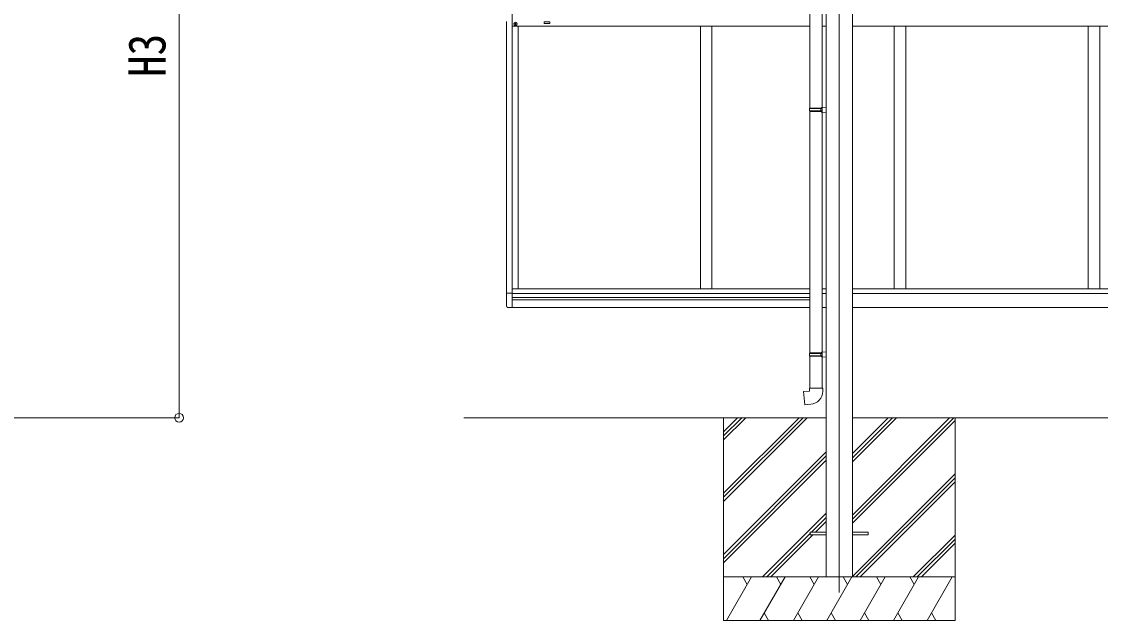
# Model space of a CAD drawing. Units: millimetres at full size, sheet at 1:30; details may follow other scales. Extents: x -8385 to 8479, y -5853 to 5787.
# Drawn here: x 48 to 3777, y -1588 to 480 of the extents above; entities that cross this region are included whole.
import ezdxf
from ezdxf.enums import TextEntityAlignment as Align

# ---------------------------------------------------------------- set-up
doc = ezdxf.new("R2010")
doc.units = ezdxf.units.MM
doc.header["$LTSCALE"] = 30
doc.header["$PDMODE"] = 32
doc.header["$PDSIZE"] = 30
for name, color, linetype, lineweight in [('0-0_0', 7, 'Continuous', 9), ('0-1_本体', 4, 'Continuous', 9), ('0-2_部品', 7, 'Continuous', 9), ('0-8_PARTS2', 2, 'Continuous', 9), ('0-A_寸法', 6, 'Continuous', 9), ('1-1_GLASS', 4, 'Continuous', 9), ('1-2_GLASS_SEAL', 7, 'Continuous', 9)]:
    doc.layers.add(name, color=color, linetype=linetype, lineweight=lineweight)
doc.styles.add('ＭＳ ゴシック', font='')
doc.styles.get('ＭＳ ゴシック').set_extended_font_data('MS Gothic')

msp = doc.modelspace()

# ---------------------------------------------------------------- linework, layer by layer
at = {"layer": '0-0_0'}
for p, q in [((1576.42, -887.63), (2829.06, -887.63)), ((2474.26, -887.63), (2474.26, -1587.63)), ((2474.26, -1148.36), (2734.99, -887.63)), ((2474.26, -1162.5), (2749.13, -887.63)), ((2474.26, -1176.64), (2763.27, -887.63)), ((2474.26, -964.51), (2551.14, -887.63)), ((2474.26, -950.37), (2537, -887.63)), ((2474.26, -936.23), (2522.86, -887.63)), ((2919.46, -1223.66), (3255.49, -887.63)), ((2919.46, -1237.8), (3269.63, -887.63)), ((2919.46, -1039.81), (3071.64, -887.63)), ((2919.46, -1025.67), (3057.5, -887.63)), ((2919.46, -1011.53), (3043.36, -887.63)), ((2919.46, -887.63), (7354.79, -887.63)), ((3274.26, -887.63), (3274.26, -1587.63)), ((2919.46, -1251.94), (3274.26, -897.15)), ((2474.26, -1360.49), (2829.06, -1005.69)), ((2474.26, -1374.63), (2829.06, -1019.83)), ((2474.26, -1388.78), (2829.06, -1033.98)), ((2919.46, -1435.79), (3274.26, -1080.99)), ((2931.76, -1437.63), (3274.26, -1095.13)), ((2945.9, -1437.63), (3274.26, -1109.28)), ((2609.25, -1437.63), (2829.06, -1217.82)), ((2777.9, -1283.12), (2829.06, -1231.97)), ((2792.04, -1283.12), (2829.06, -1246.11)), ((2623.39, -1437.63), (2774.26, -1286.77)), ((2637.53, -1437.63), (2783.04, -1292.12)), ((3129.75, -1437.63), (3274.26, -1293.12)), ((3143.89, -1437.63), (3274.26, -1307.27)), ((3158.03, -1437.63), (3274.26, -1321.41)), ((3274.26, -1437.63), (2474.26, -1437.63)), ((2484.55, -1587.63), (2571.15, -1437.63)), ((2556.15, -1463.61), (2541.15, -1437.63)), ((2600.02, -1587.63), (2686.62, -1437.63)), ((2671.62, -1463.61), (2656.62, -1437.63)), ((2715.49, -1587.63), (2802.09, -1437.63)), ((2787.09, -1463.61), (2772.09, -1437.63)), ((2830.96, -1587.63), (2917.56, -1437.63)), ((2902.56, -1463.61), (2887.56, -1437.63)), ((2946.43, -1587.63), (3033.03, -1437.63)), ((3018.03, -1463.61), (3003.03, -1437.63)), ((3061.9, -1587.63), (3148.5, -1437.63)), ((3118.5, -1437.63), (3133.5, -1463.61)), ((3177.37, -1587.63), (3263.97, -1437.63)), ((2615.02, -1561.65), (2630.01, -1587.63)), ((2730.49, -1561.65), (2745.49, -1587.63)), ((2845.96, -1561.65), (2860.96, -1587.63)), ((2961.43, -1561.65), (2976.42, -1587.63)), ((3076.9, -1561.65), (3091.89, -1587.63)), ((3192.37, -1561.65), (3207.37, -1587.63)), ((2474.26, -1587.63), (3274.26, -1587.63))]:
    msp.add_line(p, q, dxfattribs=at)
at = {"layer": '0-1_本体'}
for p, q in [((2829.06, 1418.42), (2829.06, -1437.66)), ((2919.46, 1418.42), (2919.46, -1437.66))]:
    msp.add_line(p, q, dxfattribs=at)
at = {"layer": '0-2_部品'}
for p, q in [((2772.86, 1125.92), (2772.86, 181.73)), ((2814.86, 1123.36), (2814.86, 184.29)), ((2770.86, 179.73), (2771.86, 181.73)), ((2770.86, 179.73), (2814.86, 179.73)), ((2770.86, 179.73), (2770.86, 171.73)), ((2770.86, 171.73), (2814.86, 171.73)), ((2770.86, 171.73), (2771.86, 169.73)), ((2771.86, 181.73), (2814.86, 181.73)), ((2771.86, 169.73), (2814.86, 169.73)), ((2772.86, 169.73), (2772.86, -663.43)), ((2810.38, 179.73), (2809.95, 181.73)), ((2812.86, 184.23), (2828.86, 184.7)), ((2812.86, 182.23), (2812.86, 184.23)), ((2812.86, 182.23), (2814.86, 182.23)), ((2812.86, 167.23), (2812.86, 169.23)), ((2812.86, 167.23), (2828.86, 166.76)), ((2814.86, 167.17), (2814.86, -660.87)), ((2828.86, 184.7), (2828.86, 166.76)), ((2770.86, -665.43), (2771.86, -663.43)), ((2770.86, -665.43), (2814.86, -665.43)), ((2770.86, -665.43), (2770.86, -673.43)), ((2771.86, -663.43), (2814.86, -663.43)), ((2810.38, -665.43), (2809.95, -663.43)), ((2812.86, -660.93), (2828.86, -660.46)), ((2812.86, -662.93), (2812.86, -660.93)), ((2812.86, -662.93), (2814.86, -662.93)), ((2828.86, -660.46), (2828.86, -678.4)), ((2770.86, -673.43), (2814.86, -673.43)), ((2770.86, -673.43), (2771.86, -675.43)), ((2771.86, -675.43), (2814.86, -675.43)), ((2772.86, -675.43), (2772.86, -785.43)), ((2812.86, -677.93), (2812.86, -675.93)), ((2812.86, -677.93), (2828.86, -678.4)), ((2814.86, -677.99), (2814.86, -785.43)), ((2770.86, -785.43), (2816.86, -785.43)), ((2770.86, -795.43), (2770.86, -785.43)), ((2816.86, -785.43), (2816.86, -796.35))]:
    msp.add_line(p, q, dxfattribs=at)
at = {"layer": '0-2_部品', "color": 4}
for p, q in [((2774.06, -1283.12), (2774.06, -1292.12)), ((2774.06, -1283.12), (2829.06, -1283.12)), ((2774.06, -1292.12), (2829.06, -1292.12)), ((2919.06, -1283.12), (2974.06, -1283.12)), ((2919.06, -1292.12), (2974.06, -1292.12)), ((2974.06, -1283.12), (2974.06, -1292.12))]:
    msp.add_line(p, q, dxfattribs=at)
at = {"layer": '0-2_部品'}
for points in [[(2810.38, 179.73), (2810.38, 171.73), (2809.95, 169.73)], [(2812.86, 169.23), (2814.86, 169.23), (2814.86, 182.23)], [(2810.38, -665.43), (2810.38, -673.43), (2809.95, -675.43)], [(2812.86, -675.93), (2814.86, -675.93), (2814.86, -662.93)], [(2775.78, -841.17), (2754.94, -843), (2750.93, -797.17), (2770.86, -795.43)]]:
    msp.add_lwpolyline(points, dxfattribs=at)
msp.add_arc((2771.86, -796.35), 45, 275, 0, dxfattribs=at)
at = {"layer": '0-8_PARTS2'}
msp.add_line((2874.26, 1583.97), (2874.26, -1491.26), dxfattribs=at)
at = {"layer": '0-A_寸法'}
for q in [(592.31, 1917.59), (-13.67, -887.62)]:
    msp.add_line((592.31, -887.62), q, dxfattribs=at)
msp.add_point((592.31, -887.62), dxfattribs=at)
at = {"layer": '1-1_GLASS'}
for p, q in [((1744.06, 529.47), (1744.06, -507.53)), ((1724.06, 480.27), (1724.06, -458.34)), ((2773.06, 464.47), (1744.06, 464.47)), ((1764.06, 464.47), (1764.06, -442.53)), ((2394.26, 464.47), (2394.26, -442.53)), ((2434.26, 464.47), (2434.26, -442.53)), ((2815.26, 464.47), (2829.26, 464.47)), ((2919.46, 464.47), (5929.06, 464.47)), ((3064.26, 464.47), (3064.26, -442.53)), ((3104.26, 464.47), (3104.26, -442.53)), ((3734.26, 464.47), (3734.26, -442.53)), ((3774.26, 464.47), (3774.26, -442.53)), ((1744.06, -442.53), (2773.06, -442.53)), ((2815.26, -442.53), (2829.26, -442.53)), ((2919.46, -442.53), (5929.06, -442.53)), ((1744.06, -458.53), (2771.06, -458.53)), ((1744.06, -472.03), (2773.06, -472.03)), ((1744.06, -481.03), (2773.06, -481.03)), ((2815.26, -458.53), (2829.26, -458.53)), ((2919.46, -458.53), (5929.06, -458.53)), ((1744.06, -507.03), (2773.06, -507.03)), ((2815.26, -507.03), (2829.26, -507.03)), ((2919.46, -507.03), (5929.06, -507.03))]:
    msp.add_line(p, q, dxfattribs=at)
msp.add_lwpolyline([(1874.06, 478.97), (1854.06, 478.97), (1854.06, 473.97), (1874.06, 473.97)], close=True, dxfattribs=at)
at = {"layer": '1-2_GLASS_SEAL'}
for p, q in [((1753.56, 472.77), (1752.56, 472.77)), ((1756.56, 471.77), (1757.56, 471.77)), ((1744.06, -458.04), (1723.56, -458.04)), ((1723.56, -500.95), (1723.56, -458.04)), ((1744.06, -507.24), (1728.77, -506.44))]:
    msp.add_line(p, q, dxfattribs=at)
for points in [[(1752.56, 472.77), (1752.56, 471.77), (1753.56, 471.77)], [(1755.56, 473.77), (1755.56, 474.77), (1754.56, 474.77), (1754.56, 473.77)], [(1754.56, 470.77), (1754.56, 469.77), (1755.56, 469.77), (1755.56, 470.77)], [(1757.56, 471.77), (1757.56, 472.77), (1756.56, 472.77)]]:
    msp.add_lwpolyline(points, dxfattribs=at)
msp.add_circle((1755.06, 472.27), 5.9, dxfattribs=at)
for centre, radius, start, end in [((1753.56, 473.77), 1, 270, 0), ((1753.56, 470.77), 1, 0, 90), ((1756.56, 473.77), 1, 180, 270), ((1756.56, 470.77), 1, 90, 180), ((1729.06, -500.95), 5.5, 180, 267)]:
    msp.add_arc(centre, radius, start, end, dxfattribs=at)

# ---------------------------------------------------------------- texts
at = {"layer": '0-A_寸法', "color": 7, "style": 'ＭＳ ゴシック', "width": 0.85}
msp.add_text('H3', height=129, rotation=90, dxfattribs=at).set_placement((584.31, 288.98), align=Align.BOTTOM_LEFT)

doc.saveas('drawing.dxf')
